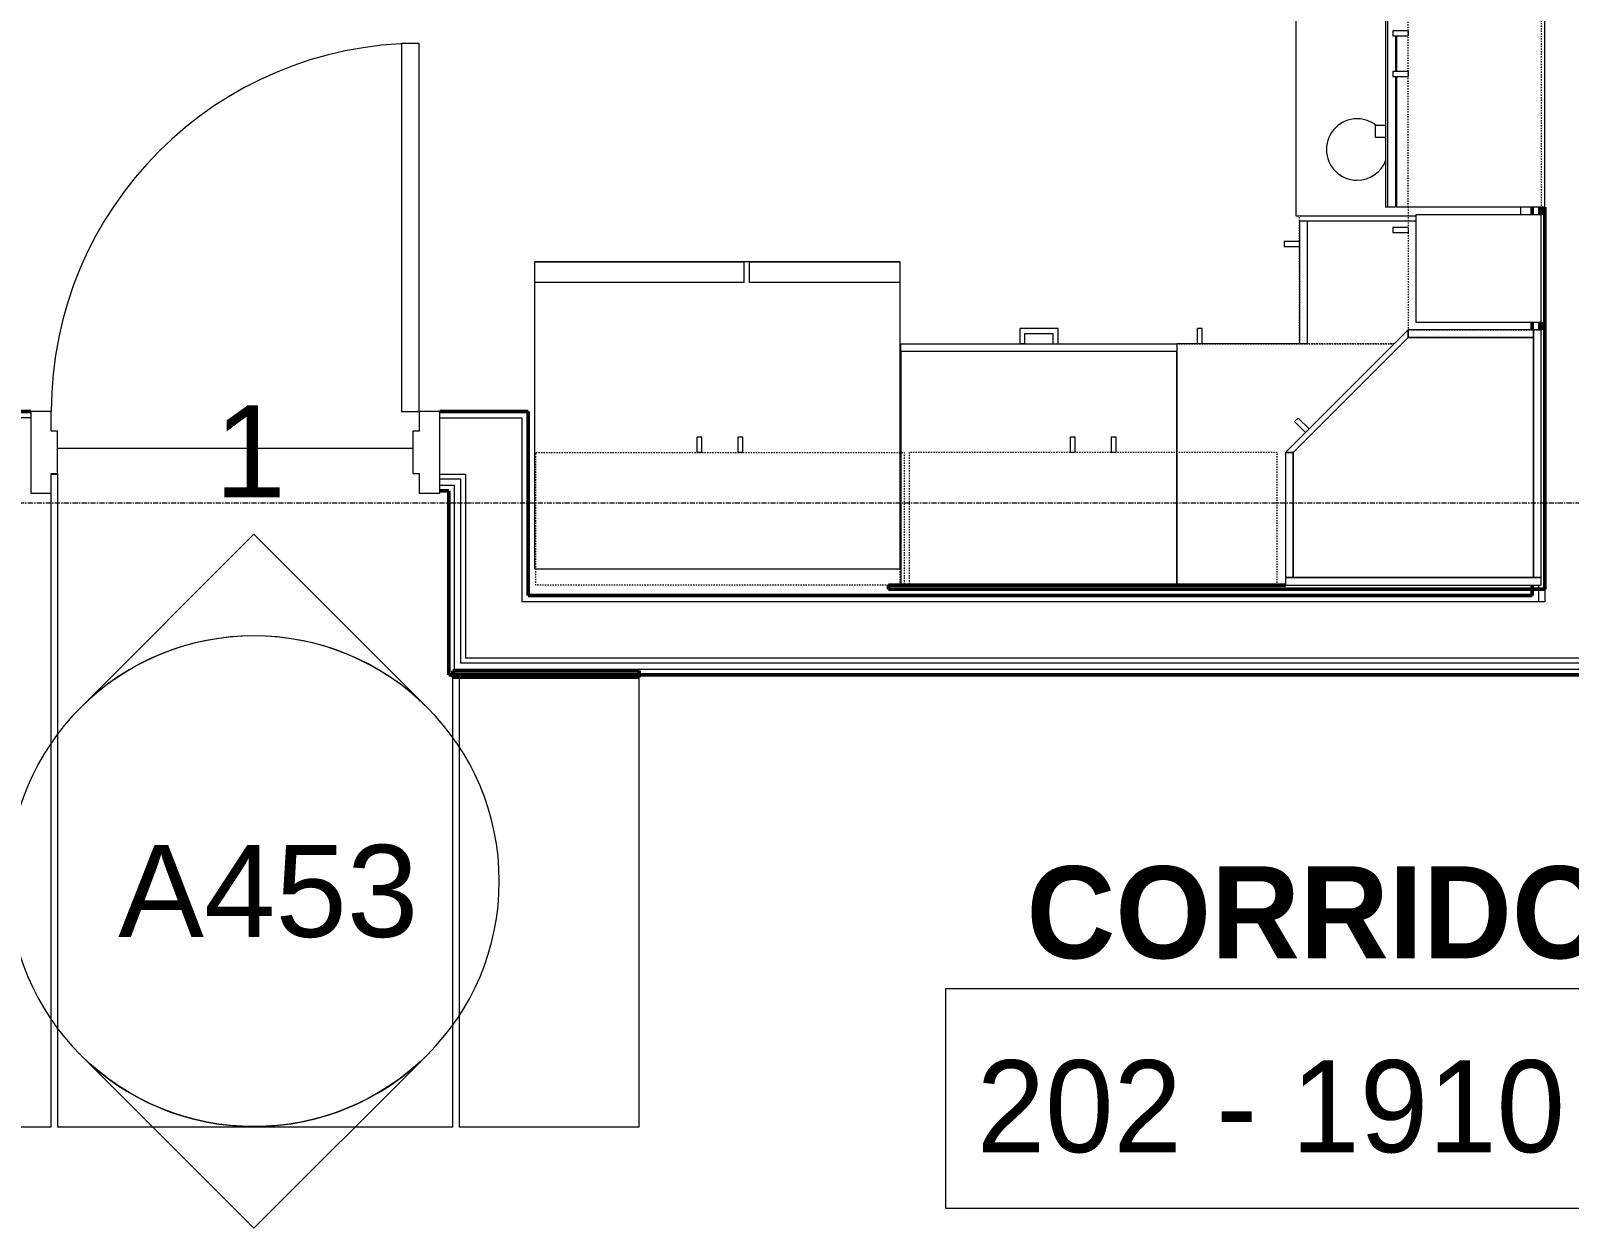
# Model space of a CAD drawing. Header units: inches. Extents: x -4217 to -1814, y 9706 to 12425.
# Drawn here: x -3067.4 to -2916.9, y 10396.3 to 10513.4 of the extents above; entities that cross this region are included whole.
import ezdxf

# ---------------------------------------------------------------- set-up
doc = ezdxf.new("R2010")
doc.units = ezdxf.units.IN
doc.header["$MEASUREMENT"] = 0
doc.linetypes.add('Dash', pattern=[0.25, 0.125, -0.125])
doc.linetypes.add('Grid Line 1_2_', pattern=[0.875, 0.5, -0.125, 0.125, -0.125])
for name, color, linetype, lineweight in [('A-AREA-IDEN', 2, 'Continuous', 9), ('A-DOOR-6', 31, 'Continuous', 20), ('A-DOOR-7', 31, 'Continuous', 9), ('A-DOOR-FRAM', 31, 'Continuous', 20), ('A-FLOR', 192, 'Continuous', 13), ('A-FLOR-1', 10, 'Continuous', 13), ('A-WALL', 113, 'Continuous', 13), ('A-WALL-3', 250, 'Continuous', 50), ('G-ANNO-SYMB-2', 111, 'Continuous', 9), ('I-WALL-3', 2, 'Continuous', 50), ('Q-CASE', 31, 'Continuous', 9), ('Q-CASE-3', 7, 'Continuous', 9), ('Q-CASE-4', 7, 'Dash', 9), ('Q-CASE-HDLN-1', 7, 'Dash', 9), ('Q-SPCQ-1', 7, 'Continuous', 9), ('S-GRID-1', 1, 'Grid Line 1_2_', 9)]:
    doc.layers.add(name, color=color, linetype=linetype, lineweight=lineweight)
doc.styles.add('Arial_1', font='arial.ttf', dxfattribs={"height": 9})
doc.styles.add('Century Gothic', font='ufonts.com_century-gothic.ttf', dxfattribs={"height": 9})
doc.styles.add('Century Gothic_B', font='GOTHICB.TTF', dxfattribs={"height": 9})

msp = doc.modelspace()

# ---------------------------------------------------------------- linework, layer by layer
at = {"layer": 'A-AREA-IDEN', "flags": 128}
msp.add_lwpolyline([(-2977.90778, 10419.71176), (-2895.41014, 10419.71176), (-2895.41014, 10398.2157), (-2977.90778, 10398.2157)], close=True, dxfattribs=at)
at = {"layer": 'A-DOOR-6'}
for p, q in [((-3029.42374, 10512.1644), (-3031.17374, 10512.1644)), ((-3031.17374, 10512.1644), (-3031.17374, 10476.1644)), ((-3029.42374, 10476.1644), (-3029.42374, 10512.1644)), ((-3031.17374, 10476.1644), (-3029.42374, 10476.1644))]:
    msp.add_line(p, q, dxfattribs=at)
at = {"layer": 'A-DOOR-7'}
msp.add_arc((-3029.42374, 10476.1644), 36, 90, 180, dxfattribs=at)
at = {"layer": 'A-DOOR-FRAM'}
for p, q in [((-3065.42374, 10476.1644), (-3067.42374, 10476.1644)), ((-3067.42374, 10476.1644), (-3067.42374, 10468.1644)), ((-3065.42374, 10474.2269), (-3065.42374, 10476.1644)), ((-3029.42374, 10476.1644), (-3029.42374, 10474.2269)), ((-3027.42374, 10476.1644), (-3029.42374, 10476.1644)), ((-3027.42374, 10468.1644), (-3027.42374, 10476.1644)), ((-3064.79874, 10474.2269), (-3065.42374, 10474.2269)), ((-3064.79874, 10470.1019), (-3064.79874, 10474.2269)), ((-3029.42374, 10474.2269), (-3030.04874, 10474.2269)), ((-3030.04874, 10474.2269), (-3030.04874, 10470.1019)), ((-3065.42374, 10468.1644), (-3065.42374, 10470.1019)), ((-3065.42374, 10470.1019), (-3064.79874, 10470.1019)), ((-3030.04874, 10470.1019), (-3029.42374, 10470.1019)), ((-3029.42374, 10470.1019), (-3029.42374, 10468.1644)), ((-3067.42374, 10468.1644), (-3065.42374, 10468.1644)), ((-3029.42374, 10468.1644), (-3027.42374, 10468.1644))]:
    msp.add_line(p, q, dxfattribs=at)
at = {"layer": 'A-FLOR'}
for p, q in [((-3030.04874, 10472.5394), (-3064.79874, 10472.5394)), ((-3064.79874, 10470.1019), (-3064.79874, 10406.1894)), ((-3065.42374, 10406.1894), (-3065.42374, 10468.1644)), ((-3026.14874, 10406.1894), (-3026.14874, 10450.1644)), ((-3025.52374, 10450.1644), (-3025.52374, 10406.1894)), ((-3007.90521, 10406.1894), (-3007.90521, 10450.1644)), ((-3084.12374, 10406.1894), (-3065.42374, 10406.1894)), ((-3064.79874, 10406.1894), (-3026.14874, 10406.1894)), ((-3025.52374, 10406.1894), (-3007.90521, 10406.1894))]:
    msp.add_line(p, q, dxfattribs=at)
at = {"layer": 'A-FLOR-1'}
for p, q in [((-3065.42374, 10470.0394), (-3064.79874, 10470.0394)), ((-3064.79874, 10470.0394), (-3065.42374, 10470.0394))]:
    msp.add_line(p, q, dxfattribs=at)
at = {"layer": 'A-WALL'}
for p, q in [((-2919.94874, 10496.1644), (-2919.94874, 10495.4144)), ((-2919.32374, 10496.1644), (-2919.32374, 10457.5394)), ((-2919.94874, 10484.9144), (-2919.94874, 10484.1644)), ((-3067.42374, 10475.5394), (-3090.87374, 10475.5394)), ((-3027.42374, 10475.5394), (-3019.39874, 10475.5394)), ((-3019.39874, 10475.5394), (-3019.39874, 10457.5394)), ((-3027.42374, 10470.0394), (-3024.89874, 10470.0394)), ((-3025.39874, 10469.5394), (-3027.42374, 10469.5394)), ((-3026.02374, 10468.9144), (-3027.42374, 10468.9144)), ((-3026.02374, 10468.9144), (-3026.02374, 10450.4144)), ((-3025.39874, 10469.5394), (-3025.39874, 10451.5394)), ((-3024.89874, 10470.0394), (-3024.89874, 10452.0394)), ((-2919.94874, 10459.1644), (-2919.94874, 10457.5394)), ((-2919.32374, 10457.5394), (-3019.39874, 10457.5394)), ((-2779.97374, 10452.0394), (-3024.89874, 10452.0394)), ((-2778.84874, 10450.9144), (-3026.02374, 10450.9144)), ((-2779.47374, 10451.5394), (-3025.39874, 10451.5394))]:
    msp.add_line(p, q, dxfattribs=at)
at = {"layer": 'A-WALL-3'}
for p, q in [((-2919.69874, 10496.1644), (-2919.69874, 10495.4144)), ((-2919.32374, 10459.1644), (-2919.32374, 10496.1644)), ((-2919.69874, 10484.9144), (-2919.69874, 10484.1644)), ((-2944.69874, 10459.1644), (-2983.52374, 10459.1644)), ((-2983.52374, 10459.1644), (-2983.52374, 10458.7894)), ((-2983.52374, 10458.7894), (-2919.32374, 10458.7894)), ((-2919.32374, 10458.7894), (-2919.32374, 10459.1644))]:
    msp.add_line(p, q, dxfattribs=at)
at = {"layer": 'G-ANNO-SYMB-2'}
for p, q in [((-3045.59781, 10464.15845), (-3062.56837, 10447.18789)), ((-3028.62724, 10447.18789), (-3045.59781, 10464.15845))]:
    msp.add_line(p, q, dxfattribs=at)
at = {"layer": 'G-ANNO-SYMB-2', "extrusion": (0, 0, -1)}
for p, q in [((-3045.59781, 10396.2762), (-3062.56837, 10413.24676)), ((-3028.62724, 10413.24676), (-3045.59781, 10396.2762))]:
    msp.add_line(p, q, dxfattribs=at)
at = {"layer": 'G-ANNO-SYMB-2'}
for start, end in [(0, 180), (45, 135), (180, 0)]:
    msp.add_arc((-3045.59781, 10430.21733), 24, start, end, dxfattribs=at)
at = {"layer": 'G-ANNO-SYMB-2', "extrusion": (0, 0, -1)}
msp.add_arc((3045.59781, 10430.21733), 24, 225, 315, dxfattribs=at)
at = {"layer": 'I-WALL-3'}
for p, q in [((-2920.57374, 10496.1644), (-2920.57374, 10495.4144)), ((-2920.57374, 10484.9144), (-2920.57374, 10484.1644)), ((-3067.42374, 10476.1644), (-3091.49874, 10476.1644)), ((-3018.77374, 10476.1644), (-3027.42374, 10476.1644)), ((-3018.77374, 10458.1644), (-3018.77374, 10476.1644)), ((-3027.42374, 10468.4144), (-3026.52374, 10468.4144)), ((-3026.52374, 10468.4144), (-3026.52374, 10450.4144)), ((-2920.57374, 10458.1644), (-3018.77374, 10458.1644)), ((-2920.57374, 10459.1644), (-2920.57374, 10458.1644)), ((-3007.90521, 10450.7894), (-3026.14874, 10450.7894)), ((-3026.14874, 10450.7894), (-3026.14874, 10450.1644)), ((-3007.90521, 10450.1644), (-3007.90521, 10450.7894)), ((-3026.52374, 10450.4144), (-2778.34874, 10450.4144)), ((-3026.14874, 10450.1644), (-3007.90521, 10450.1644))]:
    msp.add_line(p, q, dxfattribs=at)
at = {"layer": 'Q-CASE'}
for p, q in [((-2932.69874, 10484.1644), (-2944.69874, 10472.1644)), ((-2932.69874, 10483.4144), (-2932.69874, 10484.1644)), ((-2943.94874, 10472.1644), (-2932.69874, 10483.4144)), ((-2944.69874, 10472.1644), (-2943.94874, 10472.1644))]:
    msp.add_line(p, q, dxfattribs=at)
at = {"layer": 'Q-CASE-3'}
for p, q in [((-2934.92308, 10526.04629), (-2934.92308, 10496.1644)), ((-2934.71744, 10526.04629), (-2934.71744, 10496.1644)), ((-2919.32374, 10496.1644), (-2919.32374, 10526.04629)), ((-2934.19799, 10513.40284), (-2934.19799, 10512.9144)), ((-2932.69874, 10513.40284), (-2934.19799, 10513.40284)), ((-2934.19799, 10512.9144), (-2932.69874, 10512.9144)), ((-2933.93004, 10512.9144), (-2933.93004, 10509.40284)), ((-2933.81193, 10509.40284), (-2933.81193, 10512.9144)), ((-2932.69874, 10513.40284), (-2932.69874, 10512.9144)), ((-2934.19799, 10509.40284), (-2934.19799, 10508.9144)), ((-2932.69874, 10509.40284), (-2934.19799, 10509.40284)), ((-2932.69874, 10509.40284), (-2932.69874, 10508.9144)), ((-2934.19799, 10508.9144), (-2932.69874, 10508.9144)), ((-2933.93004, 10508.9144), (-2933.93004, 10496.1644)), ((-2933.81193, 10496.1644), (-2933.81193, 10508.9144)), ((-2935.92288, 10504.15652), (-2935.92288, 10502.96441)), ((-2935.87372, 10504.15652), (-2934.95852, 10504.15652)), ((-2934.95852, 10502.96441), (-2935.87372, 10502.96441)), ((-2934.71744, 10496.1644), (-2934.92308, 10496.1644)), ((-2933.93004, 10496.1644), (-2934.71744, 10496.1644)), ((-2919.32374, 10496.1644), (-2933.81193, 10496.1644)), ((-2943.32374, 10494.7894), (-2943.32374, 10482.7894)), ((-2931.94874, 10494.7894), (-2943.32374, 10494.7894)), ((-2942.57374, 10494.7894), (-2942.57374, 10482.7894)), ((-2932.69874, 10494.1644), (-2934.19799, 10494.1644)), ((-2934.19799, 10494.1644), (-2934.19799, 10493.67595)), ((-2932.69874, 10494.1644), (-2932.69874, 10493.67595)), ((-2919.69874, 10495.4144), (-2931.94874, 10495.4144)), ((-2931.94874, 10495.4144), (-2931.94874, 10484.9144)), ((-2919.69874, 10484.9144), (-2919.69874, 10495.4144)), ((-2944.82299, 10492.77784), (-2944.82299, 10492.2894)), ((-2943.32374, 10492.77784), (-2944.82299, 10492.77784)), ((-2943.32374, 10492.77784), (-2943.32374, 10492.2894)), ((-2934.19799, 10493.67595), (-2932.69874, 10493.67595)), ((-2944.82299, 10492.2894), (-2943.32374, 10492.2894)), ((-2966.94874, 10484.2894), (-2970.69874, 10484.2894)), ((-2970.69874, 10484.2894), (-2970.69874, 10482.7894)), ((-2970.19936, 10482.7894), (-2970.19936, 10483.79002)), ((-2970.19936, 10483.79002), (-2967.44811, 10483.79002)), ((-2967.44811, 10483.79002), (-2967.44811, 10482.7894)), ((-2966.94874, 10482.7894), (-2966.94874, 10484.2894)), ((-2952.83529, 10484.28459), (-2953.32374, 10484.28459)), ((-2953.32374, 10484.28459), (-2953.32374, 10482.78534)), ((-2952.83529, 10482.78534), (-2952.83529, 10484.28459)), ((-2932.69874, 10484.1644), (-2932.69874, 10483.4144)), ((-2920.44874, 10484.1644), (-2932.69874, 10484.1644)), ((-2931.94874, 10484.9144), (-2919.69874, 10484.9144)), ((-2920.44874, 10483.4144), (-2920.44874, 10484.1644)), ((-2919.69874, 10484.1644), (-2920.44874, 10484.1644)), ((-2920.44874, 10484.1644), (-2920.44874, 10459.9144)), ((-2919.69874, 10459.9144), (-2919.69874, 10484.1644)), ((-2982.32374, 10482.7894), (-2955.32374, 10482.7894)), ((-2982.32374, 10482.0394), (-2982.32374, 10482.7894)), ((-2970.19936, 10482.7894), (-2970.69874, 10482.7894)), ((-2967.44811, 10482.7894), (-2966.94874, 10482.7894)), ((-2955.32374, 10482.7894), (-2955.32374, 10482.0394)), ((-2942.57374, 10482.7894), (-2955.32374, 10482.7894)), ((-2955.32374, 10482.7894), (-2955.32374, 10459.1644)), ((-2943.32374, 10482.7894), (-2955.32374, 10482.7894)), ((-2952.83529, 10482.78534), (-2953.32374, 10482.78534)), ((-2932.69874, 10483.4144), (-2943.94874, 10472.1644)), ((-2942.57374, 10482.7894), (-2943.32374, 10482.7894)), ((-2920.44874, 10483.4144), (-2932.69874, 10483.4144)), ((-2932.69874, 10483.4144), (-2920.44874, 10483.4144)), ((-2920.44874, 10459.9144), (-2920.44874, 10483.4144)), ((-2955.32374, 10482.0394), (-2982.32374, 10482.0394)), ((-2982.32374, 10482.0394), (-2982.32374, 10459.1644)), ((-2955.32374, 10459.1644), (-2955.32374, 10482.0394)), ((-2943.46077, 10475.52263), (-2943.80616, 10475.17724)), ((-2943.80616, 10475.17724), (-2942.74602, 10474.11711)), ((-2942.40064, 10474.46249), (-2943.46077, 10475.52263)), ((-3001.77279, 10473.66365), (-3002.26124, 10473.66365)), ((-3002.26124, 10473.66365), (-3002.26124, 10472.1644)), ((-3001.77279, 10472.1644), (-3001.77279, 10473.66365)), ((-2997.77279, 10473.66365), (-2998.26124, 10473.66365)), ((-2998.26124, 10473.66365), (-2998.26124, 10472.1644)), ((-2997.77279, 10472.1644), (-2997.77279, 10473.66365)), ((-2965.26124, 10473.66365), (-2965.74968, 10473.66365)), ((-2965.74968, 10473.66365), (-2965.74968, 10472.1644)), ((-2965.26124, 10472.1644), (-2965.26124, 10473.66365)), ((-2961.26124, 10473.66365), (-2961.74968, 10473.66365)), ((-2961.74968, 10473.66365), (-2961.74968, 10472.1644)), ((-2961.26124, 10472.1644), (-2961.26124, 10473.66365)), ((-3001.77279, 10472.1644), (-3002.26124, 10472.1644)), ((-2997.77279, 10472.1644), (-2998.26124, 10472.1644)), ((-2965.26124, 10472.1644), (-2965.74968, 10472.1644)), ((-2961.26124, 10472.1644), (-2961.74968, 10472.1644)), ((-2944.69874, 10472.1644), (-2944.69874, 10459.9144)), ((-2943.94874, 10472.1644), (-2944.69874, 10472.1644)), ((-2943.94874, 10472.1644), (-2943.94874, 10459.9144)), ((-2943.94874, 10459.9144), (-2943.94874, 10472.1644)), ((-2944.69874, 10459.9144), (-2943.94874, 10459.9144)), ((-2919.69874, 10459.9144), (-2944.69874, 10459.9144)), ((-2944.69874, 10459.9144), (-2944.69874, 10459.1644)), ((-2943.94874, 10459.9144), (-2920.44874, 10459.9144)), ((-2920.44874, 10459.9144), (-2919.69874, 10459.9144)), ((-2919.69874, 10459.1644), (-2919.69874, 10459.9144)), ((-2944.69874, 10459.1644), (-2919.69874, 10459.1644))]:
    msp.add_line(p, q, dxfattribs=at)
at = {"layer": 'Q-CASE-4'}
for p, q in [((-2932.69874, 10496.1644), (-2932.69874, 10526.1644)), ((-2919.69874, 10526.1644), (-2919.69874, 10496.1644)), ((-2919.69874, 10496.1644), (-2932.69874, 10496.1644)), ((-2919.69874, 10496.1644), (-2932.69874, 10496.1644)), ((-2932.69874, 10496.1644), (-2932.69874, 10484.1644)), ((-2919.69874, 10484.1644), (-2919.69874, 10496.1644)), ((-2932.69874, 10484.1644), (-2919.69874, 10484.1644)), ((-3018.01124, 10459.1644), (-3018.01124, 10472.1644)), ((-3018.01124, 10472.1644), (-2982.01124, 10472.1644)), ((-2982.01124, 10472.1644), (-2982.01124, 10459.1644)), ((-2981.51124, 10472.1644), (-2981.51124, 10459.1644)), ((-2945.51124, 10472.1644), (-2981.51124, 10472.1644)), ((-2945.51124, 10459.1644), (-2945.51124, 10472.1644)), ((-2982.01124, 10459.1644), (-3018.01124, 10459.1644)), ((-2981.51124, 10459.1644), (-2945.51124, 10459.1644))]:
    msp.add_line(p, q, dxfattribs=at)
at = {"layer": 'Q-CASE-HDLN-1'}
for p, q in [((-2943.32374, 10482.7894), (-2943.32374, 10495.2894)), ((-2982.39874, 10482.7894), (-2934.07374, 10482.7894)), ((-2934.07374, 10482.7894), (-2943.32374, 10482.7894)), ((-2982.39874, 10459.1644), (-2982.39874, 10460.7894))]:
    msp.add_line(p, q, dxfattribs=at)
at = {"layer": 'Q-SPCQ-1'}
for p, q in [((-2943.69874, 10525.2894), (-2943.69874, 10495.2894)), ((-2921.69874, 10496.1644), (-2921.69874, 10495.4144)), ((-2943.69874, 10495.2894), (-2931.94874, 10495.2894)), ((-2982.39874, 10490.7894), (-3018.14874, 10490.7894)), ((-3018.14874, 10490.7894), (-3018.14874, 10460.7894)), ((-3018.14874, 10490.7894), (-2997.64874, 10490.7894)), ((-3018.14874, 10490.7894), (-3018.14874, 10488.7894)), ((-2997.64874, 10488.7894), (-2997.64874, 10490.7894)), ((-2997.14874, 10490.7894), (-2982.39874, 10490.7894)), ((-2997.14874, 10490.7894), (-2997.14874, 10488.7894)), ((-2982.39874, 10460.7894), (-2982.39874, 10490.7894)), ((-2982.39874, 10488.7894), (-2982.39874, 10490.7894)), ((-2997.64874, 10488.7894), (-3018.14874, 10488.7894)), ((-2982.39874, 10488.7894), (-2997.14874, 10488.7894)), ((-3018.14874, 10460.7894), (-2982.39874, 10460.7894))]:
    msp.add_line(p, q, dxfattribs=at)
for start, end in [(90, 270), (51.3929078, 90), (19.4766733, 23.7047751), (270, 340.5233267)]:
    msp.add_arc((-2937.69874, 10501.7894), 3, start, end, dxfattribs=at)
at = {"layer": 'S-GRID-1'}
msp.add_line((-1814.20638, 10467.1894), (-4168.71446, 10467.1894), dxfattribs=at)

# ---------------------------------------------------------------- texts
at = {"layer": 'A-AREA-IDEN', "char_height": 9, "attachment_point": 1}
for s, insert, width, style in [('CORRIDOR', (-2970.03219, 10431.67991), 80.598, 'Century Gothic_B'), ('202 - 1910 SF', (-2974.90778, 10412.71176), 92.415, 'Century Gothic')]:
    msp.add_mtext(s, dxfattribs=dict(at, insert=insert, width=width, style=style))
at = {"layer": 'G-ANNO-SYMB-2', "char_height": 9, "attachment_point": 1, "style": 'Arial_1'}
for s, insert, width in [('1', (-3049.45816, 10476.77204), 8.484), ('A453', (-3058.87268, 10433.77027), 35.754)]:
    msp.add_mtext(s, dxfattribs=dict(at, insert=insert, width=width))

doc.saveas('drawing.dxf')
